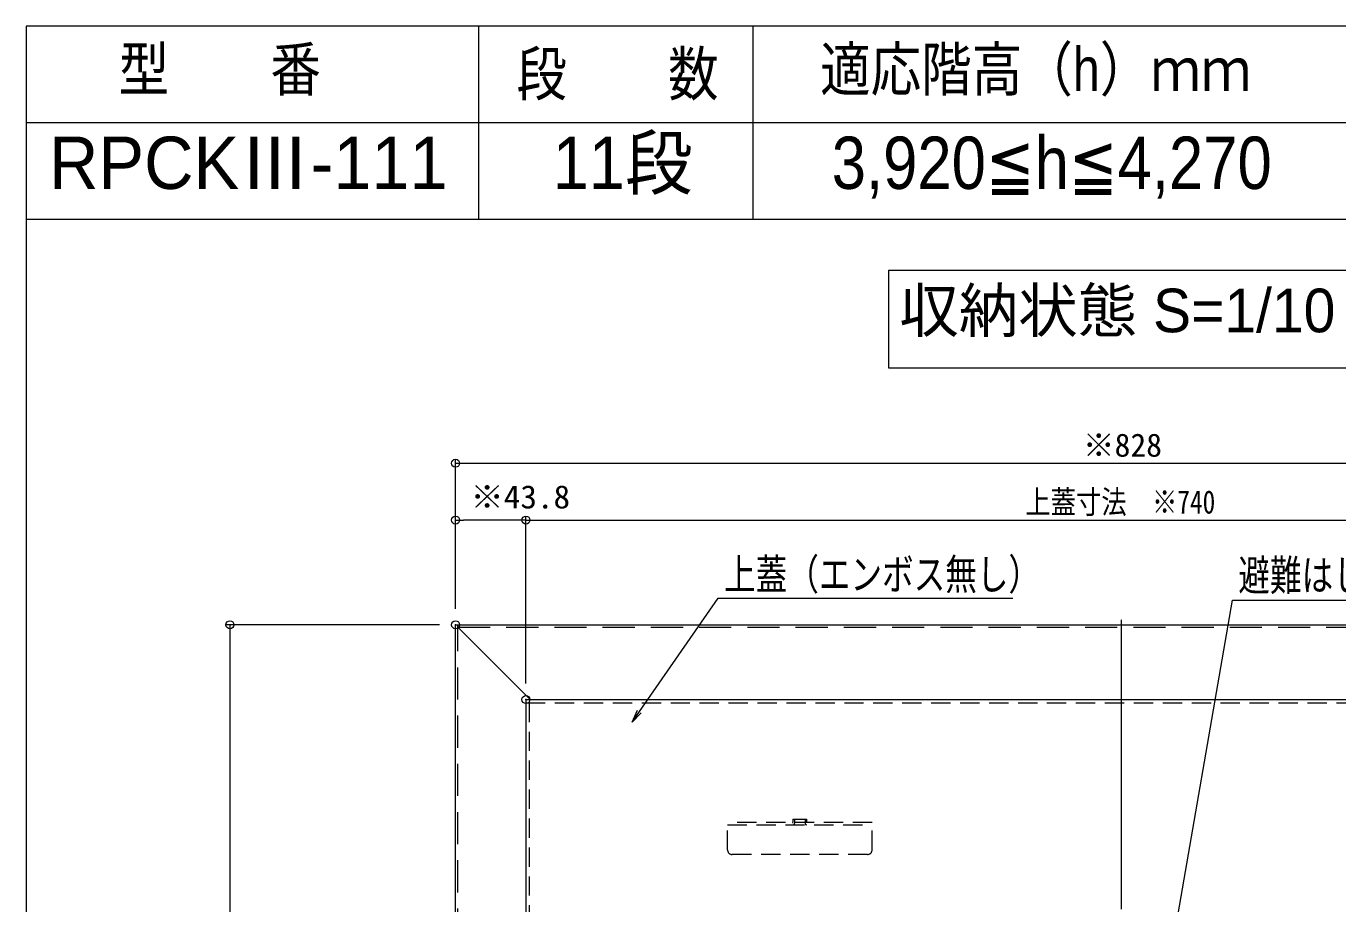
# Model space of a CAD drawing. Units: millimetres, scale not verified. Extents: x -2000 to 2000, y -1385 to 1385.
# Drawn here: x -2000 to -1184, y 839 to 1385 of the extents above; entities that cross this region are included whole.
import ezdxf
from ezdxf.enums import TextEntityAlignment as Align

# ---------------------------------------------------------------- set-up
doc = ezdxf.new("R2010")
doc.units = ezdxf.units.MM
doc.header["$LTSCALE"] = 10
doc.header["$PDMODE"] = 32
doc.header["$PDSIZE"] = 5
for name, pattern in [('DASHED1', [1.8, 1.2, -0.6]), ('DASHED2', [3, 2, -1]), ('LONG_CHAIN', [21, 18, -1, 1, -1])]:
    doc.linetypes.add(name, pattern=pattern)
for name, color, linetype, lineweight in [('0-0_zumenwaku', 6, 'Continuous', 9), ('0-1_moji', 2, 'Continuous', 9), ('0-2_SINSEN', 4, 'LONG_CHAIN', 9), ('0-4_YEL_SSD', 2, 'DASHED2', 9), ('0-5_2', 4, 'Continuous', 9), ('0-6_PARTS2', 6, 'DASHED1', 9), ('0-8_GRE_M', 3, 'Continuous', 9), ('0-9_YEL_M', 2, 'Continuous', 9), ('0-F_0', 7, 'Continuous', 9), ('1-4_sunpou', 1, 'Continuous', 9), ('1-5_DEFPOINTS', 7, 'Continuous', 9), ('2-A_6寸法', 1, 'Continuous', 9)]:
    doc.layers.add(name, color=color, linetype=linetype, lineweight=lineweight)
doc.styles.add('ＭＳ ゴシック', font='')
doc.styles.add('ＭＳ Ｐゴシック', font='')
doc.styles.get('ＭＳ ゴシック').set_extended_font_data('MS Gothic')
doc.styles.get('ＭＳ Ｐゴシック').set_extended_font_data('MS PGothic')

# ---------------------------------------------------------------- blocks, each defined once
blk = doc.blocks.new('_ORIGIN')
at = {"layer": '0-F_0', "color": 1}
blk.add_line((0, 0), (-10, 0), dxfattribs=at)
blk.add_circle((0, 0), 5, dxfattribs=at)
blk = doc.blocks.new('MLeader1')
at = {"layer": '2-A_6寸法'}
for p, q in [((-1246.67, 1028.07), (-1096.68, 1028.07)), ((-1289.28, 798.69), (-1287.91, 806.58))]:
    blk.add_line(p, q, dxfattribs=at)
for points in [[(-1287.91, 806.58), (-1249.55, 1028.07), (-1246.67, 1028.07)], [(-1286.6, 806.35), (-1289.28, 798.69), (-1289.23, 806.8)]]:
    blk.add_lwpolyline(points, dxfattribs=at)
at = {"layer": '2-A_6寸法', "color": 2, "style": 'ＭＳ ゴシック', "width": 0.75}
blk.add_text('避難はしごシ－ル', height=19.21, dxfattribs=at).set_placement((-1245.95, 1028.15), align=Align.BOTTOM_LEFT)
blk = doc.blocks.new('MLeader30')
at = {"layer": '2-A_6寸法'}
for p, q in [((-1566.51, 1029.21), (-1386.16, 1029.21)), ((-1622.99, 952.19), (-1618.42, 958.76))]:
    blk.add_line(p, q, dxfattribs=at)
for points in [[(-1618.42, 958.76), (-1569.39, 1029.21), (-1566.51, 1029.21)], [(-1617.33, 958), (-1622.99, 952.19), (-1619.52, 959.52)]]:
    blk.add_lwpolyline(points, dxfattribs=at)
at = {"layer": '2-A_6寸法', "color": 2, "style": 'ＭＳ ゴシック', "width": 0.75}
blk.add_text('上蓋（エンボス無し）', height=19.21, dxfattribs=at).set_placement((-1565.79, 1028.71), align=Align.BOTTOM_LEFT)

msp = doc.modelspace()

# ---------------------------------------------------------------- linework, layer by layer
at = {"layer": '0-0_zumenwaku'}
for p, q in [((-1718.56, 1385.01), (-1718.56, 1265.01)), ((-1547.98, 1385.01), (-1547.98, 1265.01)), ((-322.19, 1325.01), (-1999.73, 1325.01)), ((-1999.73, 1265.01), (-322.19, 1265.01))]:
    msp.add_line(p, q, dxfattribs=at)
msp.add_lwpolyline([(-1999.73, -1384.99), (2000.27, -1384.99), (2000.27, 1385.01), (-1999.73, 1385.01)], close=True, dxfattribs=at)
at = {"layer": '0-1_moji'}
msp.add_lwpolyline([(-1463.53, 1172.43), (-1174.03, 1172.43), (-1174.03, 1233.13), (-1463.53, 1233.13)], close=True, dxfattribs=at)
at = {"layer": '0-2_SINSEN'}
msp.add_line((-1318.78, 1015.72), (-1318.78, 167.67), dxfattribs=at)
at = {"layer": '0-4_YEL_SSD'}
for p, q in [((-1731.28, 186.19), (-1731.28, 1011.19)), ((-1731.28, 1011.19), (-906.28, 1011.19))]:
    msp.add_line(p, q, dxfattribs=at)
at = {"layer": '0-5_2'}
for p, q in [((-1732.78, 184.69), (-1732.78, 1012.69)), ((-1732.78, 1012.69), (-904.78, 1012.69)), ((-1731.28, 1011.19), (-1731.28, 1012.69)), ((-1686.28, 966.19), (-1731.28, 1011.19))]:
    msp.add_line(p, q, dxfattribs=at)
at = {"layer": '0-6_PARTS2'}
for p, q in [((-1521.93, 891.79), (-1521.93, 889.29)), ((-1515.43, 891.79), (-1515.43, 889.29))]:
    msp.add_line(p, q, dxfattribs=at)
for centre, start, end in [((-1522.93, 889.29), 270, 0), ((-1514.43, 889.29), 180, 270)]:
    msp.add_arc(centre, 1, start, end, dxfattribs=at)
at = {"layer": '0-8_GRE_M'}
for q in [(-1688.98, 598.69), (-948.98, 966.19)]:
    msp.add_line((-1688.98, 966.19), q, dxfattribs=at)
at = {"layer": '0-8_GRE_M', "linetype": 'DASHED1'}
for p, q in [((-1688.98, 964.19), (-948.98, 964.19)), ((-1686.98, 964.19), (-1686.98, 598.69))]:
    msp.add_line(p, q, dxfattribs=at)
at = {"layer": '0-9_YEL_M', "linetype": 'DASHED1'}
for p, q in [((-1563.68, 872.79), (-1563.68, 889.79)), ((-1473.68, 889.79), (-1563.68, 889.79)), ((-1522.93, 891.79), (-1514.43, 891.79)), ((-1522.93, 891.79), (-1522.93, 889.99)), ((-1514.43, 891.79), (-1514.43, 889.99)), ((-1473.68, 872.79), (-1473.68, 889.79)), ((-1563.68, 888.29), (-1473.68, 888.29)), ((-1476.68, 869.79), (-1560.68, 869.79))]:
    msp.add_line(p, q, dxfattribs=at)
for centre, start, end in [((-1560.68, 872.79), 180, 270), ((-1476.68, 872.79), 270, 0)]:
    msp.add_arc(centre, 3, start, end, dxfattribs=at)
at = {"layer": '0-F_0', "linetype": 'DASHED1'}
for centre, start, end in [((-1523.13, 889.99), 270, 0), ((-1514.23, 889.99), 180, 270)]:
    msp.add_arc(centre, 0.2, start, end, dxfattribs=at)
at = {"layer": '1-4_sunpou'}
for p, q in [((-1732.78, 1022.69), (-1732.78, 1115.67)), ((-1727.78, 1113.17), (-909.78, 1113.17)), ((-1732.78, 1022.69), (-1732.78, 1080.31)), ((-1693.98, 1077.81), (-1727.78, 1077.81)), ((-1688.98, 976.19), (-1688.98, 1080.31)), ((-1688.98, 976.19), (-1688.98, 1080.31)), ((-1683.98, 1077.81), (-953.98, 1077.81)), ((-1742.78, 1012.69), (-1875.58, 1012.69)), ((-1873.08, 1007.69), (-1873.08, 189.69))]:
    msp.add_line(p, q, dxfattribs=at)
at = {"layer": '1-5_DEFPOINTS'}
for p in [(-1732.78, 1077.81), (-1732.78, 1012.69), (-1732.78, 1012.69), (-1688.98, 966.19)]:
    msp.add_point(p, dxfattribs=at)

# ---------------------------------------------------------------- block references
at = {"layer": '1-4_sunpou', "xscale": 0.5, "yscale": 0.5}
for p, rotation in [((-1732.78, 1113.17), 180), ((-1732.78, 1077.81), 180), ((-1688.98, 1077.81), 180), ((-1873.08, 1012.69), 90)]:
    msp.add_blockref('_ORIGIN', p, dxfattribs=dict(at, rotation=rotation))
msp.add_blockref('_ORIGIN', (-1688.98, 1077.81), dxfattribs=at)
at = {"layer": '2-A_6寸法'}
for name in ['MLeader30', 'MLeader1']:
    msp.add_blockref(name, (0, 0), dxfattribs=at)

# ---------------------------------------------------------------- texts
at = {"layer": '0-1_moji', "style": 'ＭＳ Ｐゴシック'}
for s, height, width, p in [('型\u3000\u3000番', 27.11, 0.85, (-1942.22, 1336.6)), ('段\u3000\u3000数', 27.11, 0.85, (-1694.9, 1333.73)), ('適応階高（h）ｍｍ', 27.11, 0.85, (-1506.07, 1336.6)), ('11段', 32.55, 0.95, (-1672.38, 1274.04)), ('3,920≦h≦4,270', 32.54, 0.9, (-1498.83, 1274.04))]:
    msp.add_text(s, height=height, dxfattribs=dict(at, width=width)).set_placement(p, align=Align.BOTTOM_LEFT)
for s, height, p in [('RPCKⅢ-111', 32.54, (-1985.58, 1274.04)), ('収納状態 S=1/10', 27.11, (-1456.81, 1186.52))]:
    msp.add_text(s, height=height, dxfattribs=at).set_placement(p, align=Align.BOTTOM_LEFT)
at = {"layer": '1-4_sunpou', "color": 2, "style": 'ＭＳ ゴシック'}
msp.add_text('※828', height=14.44, dxfattribs=at).set_placement((-1342.63, 1112.9), align=Align.BOTTOM_LEFT)
for s, width, p in [('※43.8', 1.05, (-1723.46, 1080.72)), ('上蓋寸法\u3000※740', 0.8, (-1378.46, 1077.53))]:
    msp.add_text(s, height=14.44, dxfattribs=dict(at, width=width)).set_placement(p, align=Align.BOTTOM_LEFT)

doc.saveas('drawing.dxf')
